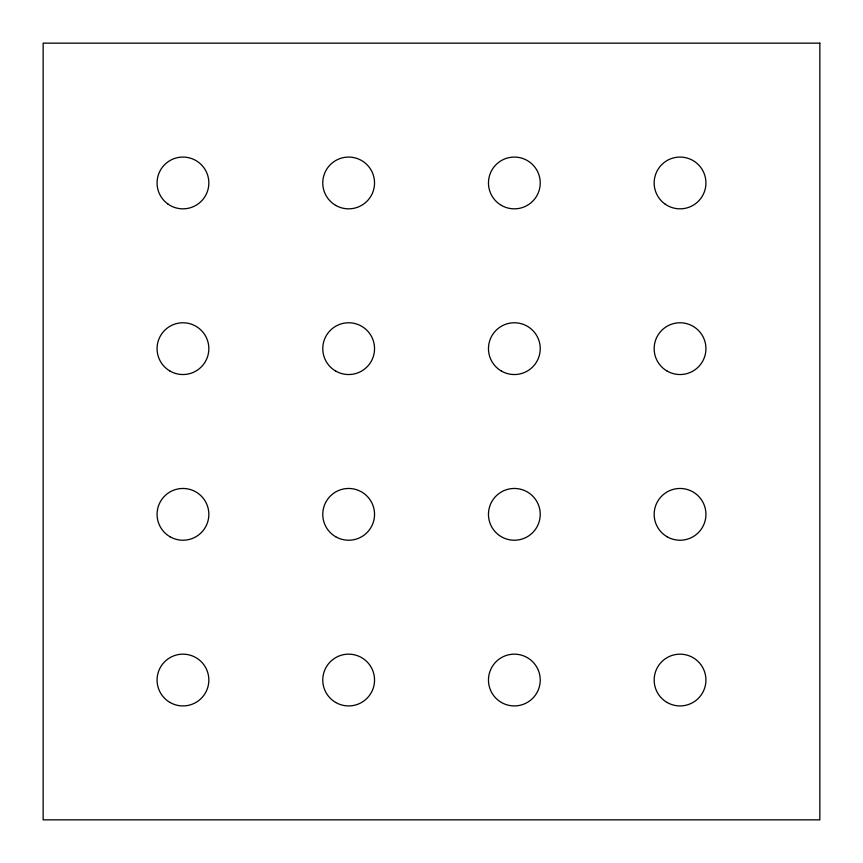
<?xml version="1.0" encoding="UTF-8"?>
<svg xmlns="http://www.w3.org/2000/svg" width="863" height="863" viewBox="0 0 863 863"><rect width="100%" height="100%" fill="white"/><g stroke="black" fill="none" stroke-linecap="round" stroke-linejoin="round"><path stroke-width="1.29" d="M819.85 43.15L43.15 43.15L43.15 819.85L819.85 819.85L819.85 43.15M170.011 702.46A25.89 25.89 0 0 0 208.846 680.044A25.89 25.89 0 0 0 170.011 657.628A25.89 25.89 0 0 0 170.011 702.46M335.707 702.46A25.89 25.89 0 0 0 374.542 680.044A25.89 25.89 0 0 0 335.707 657.628A25.89 25.89 0 0 0 335.707 702.46M501.403 702.46A25.89 25.89 0 0 0 540.238 680.044A25.89 25.89 0 0 0 501.403 657.628A25.89 25.89 0 0 0 501.403 702.46M667.099 702.46A25.89 25.89 0 0 0 705.934 680.044A25.89 25.89 0 0 0 667.099 657.628A25.89 25.89 0 0 0 667.099 702.46M170.011 536.764A25.89 25.89 0 0 0 208.846 514.348A25.89 25.89 0 0 0 170.011 491.932A25.89 25.89 0 0 0 170.011 536.764M335.707 536.764A25.89 25.89 0 0 0 374.542 514.348A25.89 25.89 0 0 0 335.707 491.932A25.89 25.89 0 0 0 335.707 536.764M499.44 535.513A25.89 25.89 0 0 0 540.13 516.678A25.89 25.89 0 0 0 503.474 490.853A25.89 25.89 0 0 0 499.44 535.513M667.099 536.764A25.89 25.89 0 0 0 705.934 514.348A25.89 25.89 0 0 0 667.099 491.932A25.89 25.89 0 0 0 667.099 536.764M170.011 371.068A25.89 25.89 0 0 0 208.846 348.652A25.89 25.89 0 0 0 170.011 326.236A25.89 25.89 0 0 0 170.011 371.068M335.707 371.068A25.89 25.89 0 0 0 374.542 348.652A25.89 25.89 0 0 0 335.707 326.236A25.89 25.89 0 0 0 335.707 371.068M501.403 371.068A25.89 25.89 0 0 0 540.238 348.652A25.89 25.89 0 0 0 501.403 326.236A25.89 25.89 0 0 0 501.403 371.068M667.099 371.068A25.89 25.89 0 0 0 705.934 348.652A25.89 25.89 0 0 0 667.099 326.236A25.89 25.89 0 0 0 667.099 371.068M168.048 204.121A25.89 25.89 0 0 0 208.738 185.286A25.89 25.89 0 0 0 172.082 159.461A25.89 25.89 0 0 0 168.048 204.121M335.707 205.372A25.89 25.89 0 0 0 374.542 182.956A25.89 25.89 0 0 0 335.707 160.54A25.89 25.89 0 0 0 335.707 205.372M501.403 205.372A25.89 25.89 0 0 0 540.238 182.956A25.89 25.89 0 0 0 501.403 160.54A25.89 25.89 0 0 0 501.403 205.372M665.136 204.121A25.89 25.89 0 0 0 705.826 185.286A25.89 25.89 0 0 0 669.17 159.461A25.89 25.89 0 0 0 665.136 204.121"/></g></svg>
